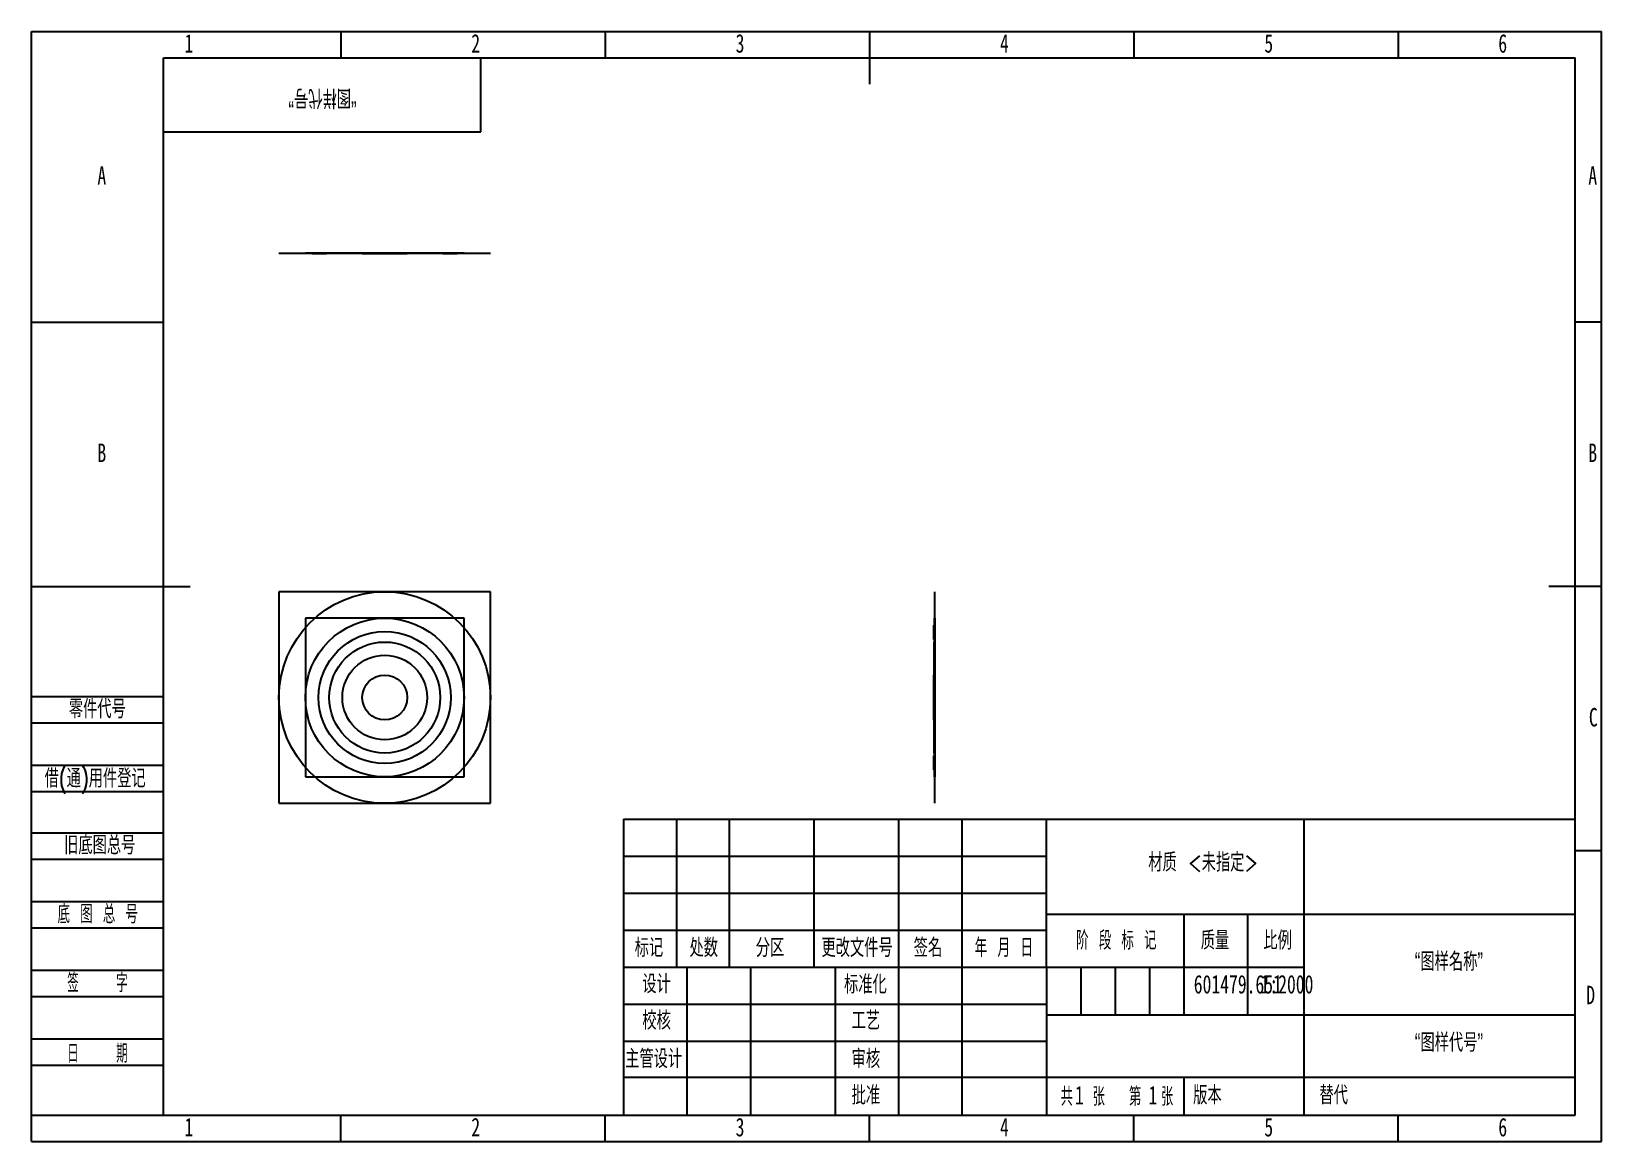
# Model space of a CAD drawing. Header units: millimetres. Extents: x 0 to 297, y 0 to 210.
import ezdxf

# ---------------------------------------------------------------- set-up
doc = ezdxf.new("R2010")
doc.units = ezdxf.units.MM
doc.layers.add('图框', color=7, linetype='Continuous')
doc.layers.add('粗实线层', color=7, linetype='Continuous', lineweight=25)
doc.styles.add('SLDTEXTSTYLE0', font='TXT', dxfattribs={"width": 0.7, "bigfont": 'bigfont'})
doc.styles.add('SLDTEXTSTYLE1', font='TXT', dxfattribs={"width": 0.6, "bigfont": 'bigfont'})
doc.styles.add('SLDTEXTSTYLE2', font='TXT', dxfattribs={"width": 0.614286, "bigfont": 'bigfont'})
doc.styles.add('SLDTEXTSTYLE3', font='TXT', dxfattribs={"width": 0.62, "bigfont": 'bigfont'})
doc.styles.add('SLDTEXTSTYLE4', font='TXT', dxfattribs={"width": 0.566667, "bigfont": 'bigfont'})
doc.styles.add('SLDTEXTSTYLE5', font='TXT', dxfattribs={"width": 0.7})

msp = doc.modelspace()

# ---------------------------------------------------------------- linework, layer by layer
at = {"color": 7, "linetype": 'Continuous', "lineweight": 25}
for p, q in [((46.83, 168.05), (46.83, 168.03)), ((46.83, 168.05), (86.83, 168.05)), ((46.83, 168.03), (86.83, 168.03)), ((51.83, 168.08), (81.83, 168.08)), ((51.83, 168.08), (51.83, 168.05)), ((51.83, 168.03), (51.83, 168.03)), ((81.83, 168.03), (51.83, 168.03)), ((53.12, 167.93), (53.12, 167.93)), ((55.83, 167.93), (53.12, 167.93)), ((55.83, 167.93), (53.12, 167.93)), ((53.67, 167.93), (53.67, 167.92)), ((55.27, 167.92), (53.67, 167.92)), ((54.33, 168.03), (54.33, 168.02)), ((79.33, 168.02), (54.33, 168.02)), ((55.27, 167.92), (55.27, 167.93)), ((55.83, 167.93), (55.83, 167.93)), ((56.33, 168.02), (56.33, 168)), ((77.33, 168), (56.33, 168)), ((58.83, 168), (58.83, 167.98)), ((74.83, 167.98), (58.83, 167.98)), ((62.58, 167.98), (62.58, 167.93)), ((71.08, 167.93), (62.58, 167.93)), ((71.08, 167.93), (71.08, 167.98)), ((74.83, 167.98), (74.83, 168)), ((77.33, 168), (77.33, 168.02)), ((77.83, 167.93), (77.83, 167.93)), ((80.53, 167.93), (77.83, 167.93)), ((80.53, 167.93), (77.83, 167.93)), ((78.38, 167.93), (78.38, 167.92)), ((79.97, 167.92), (78.38, 167.92)), ((79.33, 168.02), (79.33, 168.03)), ((79.97, 167.92), (79.97, 167.93)), ((80.53, 167.93), (80.53, 167.93)), ((81.83, 168.08), (81.83, 168.05)), ((81.83, 168.03), (81.83, 168.03)), ((86.83, 168.05), (86.83, 168.03)), ((86.83, 104), (46.83, 104)), ((46.83, 104), (46.83, 64)), ((86.83, 64), (86.83, 104)), ((170.82, 104), (170.81, 104)), ((170.81, 104), (170.81, 64)), ((170.82, 104), (170.82, 64)), ((81.83, 99), (51.83, 99)), ((51.83, 99), (51.83, 69)), ((81.83, 69), (81.83, 99)), ((170.81, 99), (170.8, 99)), ((170.8, 84), (170.8, 99)), ((170.86, 99), (170.82, 99)), ((170.86, 99), (170.86, 69)), ((170.7, 97.15), (170.69, 97.15)), ((170.69, 96.35), (170.69, 97.15)), ((170.69, 95.55), (170.69, 96.35)), ((170.69, 95.55), (170.7, 95.55)), ((170.71, 97.7), (170.7, 97.7)), ((170.7, 96.35), (170.7, 97.7)), ((170.7, 95), (170.7, 96.35)), ((170.71, 96.35), (170.71, 97.7)), ((170.71, 95), (170.71, 96.35)), ((170.8, 96.5), (170.79, 96.5)), ((170.79, 84), (170.79, 96.5)), ((170.7, 95), (170.71, 95)), ((170.79, 94.5), (170.78, 94.5)), ((170.78, 84), (170.78, 94.5)), ((170.78, 92), (170.76, 92)), ((170.76, 84), (170.76, 92)), ((170.76, 88.25), (170.71, 88.25)), ((170.71, 84), (170.71, 88.25)), ((170.71, 79.75), (170.71, 84)), ((170.76, 76), (170.76, 84)), ((170.78, 73.5), (170.78, 84)), ((170.79, 71.5), (170.79, 84)), ((170.8, 69), (170.8, 84)), ((170.71, 79.75), (170.76, 79.75)), ((170.76, 76), (170.78, 76)), ((170.7, 72.45), (170.69, 72.45)), ((170.69, 71.65), (170.69, 72.45)), ((170.69, 70.85), (170.69, 71.65)), ((170.71, 73), (170.7, 73)), ((170.7, 71.65), (170.7, 73)), ((170.7, 70.3), (170.7, 71.65)), ((170.71, 71.65), (170.71, 73)), ((170.71, 70.3), (170.71, 71.65)), ((170.78, 73.5), (170.79, 73.5)), ((170.79, 71.5), (170.8, 71.5)), ((51.83, 69), (81.83, 69)), ((170.69, 70.85), (170.7, 70.85)), ((170.7, 70.3), (170.71, 70.3)), ((170.8, 69), (170.81, 69)), ((170.86, 69), (170.82, 69)), ((46.83, 64), (86.83, 64)), ((170.82, 64), (170.81, 64))]:
    msp.add_line(p, q, dxfattribs=at)
at = {"color": 7, "linetype": 'Continuous'}
for radius in [20, 15, 12.5, 10.5, 8, 4.25]:
    msp.add_circle((66.83, 84), radius, dxfattribs=at)
at = {"layer": '图框'}
for p, q in [((0, 0), (0, 210)), ((0, 210), (297, 210)), ((58.5, 210), (58.5, 205)), ((108.5, 210), (108.5, 205)), ((208.5, 210), (208.5, 205)), ((258.5, 210), (258.5, 205)), ((297, 0), (297, 210)), ((0, 155), (25, 155)), ((297, 155), (292, 155)), ((0, 84.22), (25, 84.22)), ((0, 79.22), (25, 79.22)), ((0, 71.22), (25, 71.22)), ((0, 66.22), (25, 66.22)), ((0, 58.43), (25, 58.43)), ((112, 54), (192, 54)), ((297, 55), (292, 55)), ((0, 53.43), (25, 53.43)), ((0, 45.43), (25, 45.43)), ((112, 47), (192, 47)), ((0, 40.43), (25, 40.43)), ((198.5, 33), (198.5, 24)), ((205, 33), (205, 24)), ((211.5, 33), (211.5, 24)), ((0, 32.43), (25, 32.43)), ((0, 27.43), (25, 27.43)), ((0, 19.43), (25, 19.43)), ((0, 14.43), (25, 14.43)), ((0, 5), (25, 5)), ((58.5, 0), (58.5, 5)), ((108.5, 0), (108.5, 5)), ((208.5, 0), (208.5, 5)), ((258.5, 0), (258.5, 5)), ((0, 0), (297, 0))]:
    msp.add_line(p, q, dxfattribs=at)
at = {"layer": '图框', "lineweight": 25}
for p, q in [((158.5, 210), (158.5, 200)), ((0, 105), (30, 105)), ((297, 105), (287, 105)), ((112, 61), (112, 5)), ((112, 61), (292, 61)), ((122, 61), (122, 33)), ((132, 61), (132, 33)), ((148, 61), (148, 33)), ((164, 61), (164, 5)), ((176, 61), (176, 5)), ((191.97, 61.05), (192, 5)), ((240.69, 61), (240.69, 5)), ((191.98, 43.05), (291.98, 43.05)), ((218, 43.07), (218, 24.07)), ((230, 43), (230, 24)), ((112, 40), (192, 40)), ((112, 33), (192, 33)), ((124, 33), (124, 5)), ((136, 33), (136, 5)), ((152, 33), (152, 5)), ((192.02, 33), (240.69, 33)), ((112, 26), (192, 26)), ((192, 24), (292, 24)), ((112, 19), (192, 19)), ((112, 12.17), (192, 12.17)), ((192, 12.17), (292, 12.17)), ((218, 12.17), (218, 5)), ((25, 5), (292, 5)), ((158.5, 0), (158.5, 5))]:
    msp.add_line(p, q, dxfattribs=at)
at = {"layer": '图框', "linetype": 'Continuous', "lineweight": 25}
for p, q in [((25, 5), (25, 205)), ((25, 205), (292, 205)), ((292, 5), (292, 205))]:
    msp.add_line(p, q, dxfattribs=at)
at = {"layer": '粗实线层'}
for p, q in [((85, 191), (85, 205)), ((25, 191), (85, 191))]:
    msp.add_line(p, q, dxfattribs=at)

# ---------------------------------------------------------------- texts
at = {"layer": '图框', "char_height": 3.5}
for s, insert, attachment_point, style in [('1', (29.79, 209.49), 2, 'SLDTEXTSTYLE5'), ('2', (84.04, 209.49), 2, 'SLDTEXTSTYLE5'), ('3', (134.04, 209.49), 2, 'SLDTEXTSTYLE5'), ('4', (184.04, 209.49), 2, 'SLDTEXTSTYLE5'), ('5', (234.04, 209.49), 2, 'SLDTEXTSTYLE5'), ('6', (278.3, 209.49), 2, 'SLDTEXTSTYLE5'), ('A', (13.32, 184.49), 2, 'SLDTEXTSTYLE5'), ('A', (295.32, 184.49), 2, 'SLDTEXTSTYLE5'), ('B', (13.32, 132.03), 2, 'SLDTEXTSTYLE5'), ('B', (295.32, 132.03), 2, 'SLDTEXTSTYLE5'), ('零件代号', (7.08, 83.58), 1, 'SLDTEXTSTYLE0'), ('C', (295.43, 82.03), 2, 'SLDTEXTSTYLE5'), ('借(通)用件登记', (2.5, 70.47), 1, 'SLDTEXTSTYLE0'), ('旧底图总号', (6.19, 57.82), 1, 'SLDTEXTSTYLE0'), ('材质 <未指定>', (221.61, 54.58), 2, 'SLDTEXTSTYLE0'), ('底 图 总 号', (4.95, 44.77), 1, 'SLDTEXTSTYLE2'), ('标记', (116.8, 38.42), 2, 'SLDTEXTSTYLE0'), ('处数', (127.18, 38.42), 2, 'SLDTEXTSTYLE0'), ('分区', (139.71, 38.42), 2, 'SLDTEXTSTYLE0'), ('更改文件号', (156.18, 38.42), 2, 'SLDTEXTSTYLE0'), ('签名', (169.58, 38.42), 2, 'SLDTEXTSTYLE0'), ('年 月 日', (183.93, 38.42), 2, 'SLDTEXTSTYLE3'), ('阶 段 标 记', (205.21, 39.81), 2, 'SLDTEXTSTYLE2'), ('质量', (223.87, 39.81), 2, 'SLDTEXTSTYLE0'), ('比例', (235.72, 39.81), 2, 'SLDTEXTSTYLE0'), ('“图样名称”', (268.12, 35.79), 2, 'SLDTEXTSTYLE0'), ('签    字', (12.49, 31.76), 2, 'SLDTEXTSTYLE4'), ('设计', (118.25, 31.56), 2, 'SLDTEXTSTYLE0'), ('标准化', (157.76, 31.49), 2, 'SLDTEXTSTYLE0'), ('601479.651', (228.19, 31.52), 2, 'SLDTEXTSTYLE5'), ('1:2000', (237.49, 31.52), 2, 'SLDTEXTSTYLE5'), ('D', (294.93, 29.49), 2, 'SLDTEXTSTYLE5'), ('校核', (118.25, 24.68), 2, 'SLDTEXTSTYLE0'), ('工艺', (157.84, 24.64), 2, 'SLDTEXTSTYLE0'), ('“图样代号”', (268.13, 20.49), 2, 'SLDTEXTSTYLE0'), ('日    期', (12.49, 18.41), 2, 'SLDTEXTSTYLE4'), ('主管设计', (117.7, 17.4), 2, 'SLDTEXTSTYLE0'), ('审核', (157.84, 17.4), 2, 'SLDTEXTSTYLE0'), ('批准', (157.84, 10.52), 2, 'SLDTEXTSTYLE0'), ('共  张', (198.87, 10.26), 2, 'SLDTEXTSTYLE1'), ('1', (197.39, 10.53), 1, 'SLDTEXTSTYLE5'), ('第  张', (211.8, 10.26), 2, 'SLDTEXTSTYLE1'), ('1', (211.3, 10.53), 1, 'SLDTEXTSTYLE5'), ('版本', (222.44, 10.53), 2, 'SLDTEXTSTYLE0'), ('替代', (243.64, 10.53), 1, 'SLDTEXTSTYLE0'), ('1', (29.79, 4.49), 2, 'SLDTEXTSTYLE5'), ('2', (84.04, 4.49), 2, 'SLDTEXTSTYLE5'), ('3', (134.04, 4.49), 2, 'SLDTEXTSTYLE5'), ('4', (184.04, 4.49), 2, 'SLDTEXTSTYLE5'), ('5', (234.04, 4.49), 2, 'SLDTEXTSTYLE5'), ('6', (278.3, 4.49), 2, 'SLDTEXTSTYLE5')]:
    msp.add_mtext(s, dxfattribs=dict(at, insert=insert, attachment_point=attachment_point, style=style))
at = {"layer": '图框', "insert": (55.07, 195.65), "char_height": 3.5, "attachment_point": 2, "rotation": 180, "style": 'SLDTEXTSTYLE0'}
msp.add_mtext('“图样代号”', dxfattribs=at)

doc.saveas('drawing.dxf')
